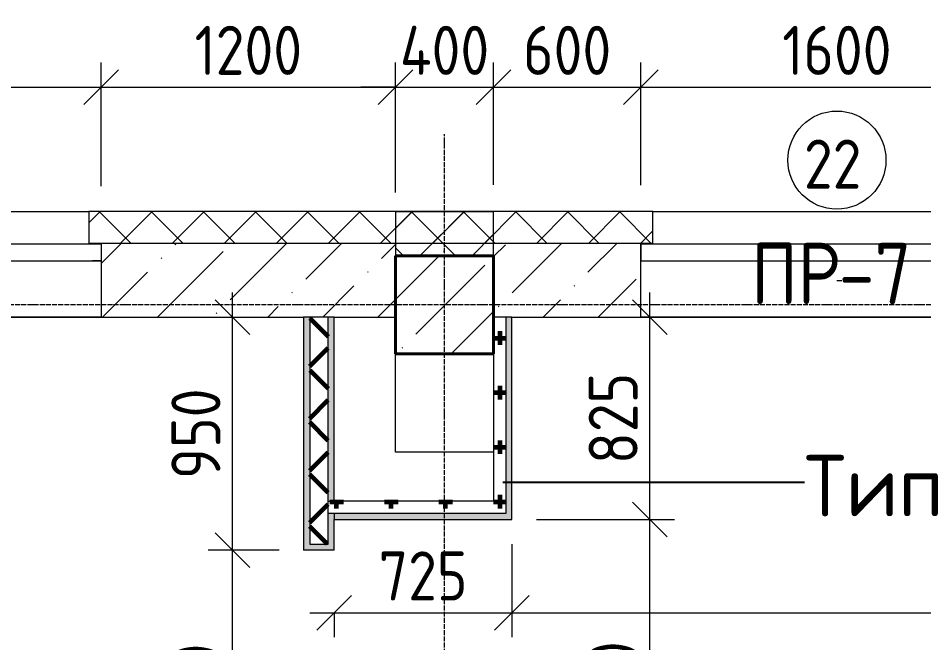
# Model space of a CAD drawing. Header units: millimetres. Extents: x -60946 to 138510, y -262288 to 24501.
# Drawn here: x -10930 to -7236, y -75521 to -72975 of the extents above; entities that cross this region are included whole.
import ezdxf

# ---------------------------------------------------------------- set-up
doc = ezdxf.new("R2010")
doc.units = ezdxf.units.MM
doc.linetypes.add('ADSK_Линия сетки', pattern=[25, 20, -2.5, 0, -2.5])
for name, color, linetype, lineweight in [('2)Тип-2', 3, 'Continuous', 60), ('2)Тип-5', 1, 'Continuous', 60), ('_ Окна', 7, 'Continuous', 18), ('Марки', 7, 'Continuous', 20), ('Марки окон', 7, 'Continuous', 20), ('Несущие колонны', 7, 'Continuous', 18), ('Окна', 7, 'Continuous', 9), ('Оси', 7, 'Continuous', 9), ('Перекрытие', 7, 'Continuous', 18), ('Размеры', 7, 'Continuous', 9), ('Стены внутренние', 7, 'Continuous', 18), ('Стены наружные', 7, 'Continuous', 18), ('Стены штриховка', 7, 'Continuous', 9)]:
    doc.layers.add(name, color=color, linetype=linetype, lineweight=lineweight)
doc.styles.add('GOST Common_2', font='', dxfattribs={"width": 0.9, "height": 250})
doc.styles.add('GOST Common_3', font='', dxfattribs={"width": 0.9, "height": 200})
doc.styles.add('GOST Common_4', font='', dxfattribs={"height": 250})
doc.styles.get('GOST Common_2').set_extended_font_data('GOST Common')
doc.styles.get('GOST Common_3').set_extended_font_data('GOST Common')
doc.styles.get('GOST Common_4').set_extended_font_data('GOST Common')
doc.dimstyles.new('ADSK_Основной_2_0_1', dxfattribs={"dimscale": 304.8, "dimtxt": 201.142999, "dimasz": 0.463911, "dimexe": 0.328084, "dimexo": 0.328084, "dimgap": 0.164042, "dimtad": 1, "dimdec": 3, "dimrnd": 0.001, "dimdsep": 46, "dimtxsty": 'GOST Common_3', "dimblk1": 'OBLIQUE', "dimblk2": 'OBLIQUE', "dimsah": 1, "dimcen": 0.09, "dimdle": 0.328084, "dimazin": 2, "dimtfac": 1, "dimtdec": 4, "dimtix": 1, "dimtmove": 1, "dimatfit": 3, "dimfxl": 1, "dimtvp": 1, "dimtolj": 1, "dimtzin": 0, "dimlwd": 20, "dimlwe": 20, "dimarcsym": 2})
doc.dimstyles.new('ADSK_Основной_2_0_2', dxfattribs={"dimscale": 304.8, "dimtxt": 201.142999, "dimasz": 0.463911, "dimexe": 0.328084, "dimexo": 0.328084, "dimgap": 0.164042, "dimtad": 1, "dimdec": 3, "dimrnd": 0.001, "dimdsep": 46, "dimtxsty": 'GOST Common_3', "dimblk1": 'OBLIQUE', "dimblk2": 'OBLIQUE', "dimsah": 1, "dimcen": 0.09, "dimdle": 0.328084, "dimazin": 2, "dimtfac": 1, "dimtdec": 4, "dimtix": 1, "dimtmove": 0, "dimatfit": 3, "dimfxl": 1, "dimtvp": 1, "dimtolj": 1, "dimtzin": 0, "dimlwd": 20, "dimlwe": 20, "dimarcsym": 2})
pattern_1 = [(45, (9.36, -97949.04), (-106.066, 106.066), []), (135, (9.36, -97949.04), (-106.066, -106.066), [])]
pattern_2 = [(0, (9.36, -97949.04), (111.125, 111.125), [55.562, -166.687]), (90, (37.14, -97976.82), (-111.125, 111.125), [55.562, -166.687])]

# ---------------------------------------------------------------- blocks, each defined once
blk = doc.blocks.new('ADSK_КолоннаЖБ_Прямоугольная - 400x400 мм-1807142-Кладочный план 2-го этаж')
at = {"layer": 'Несущие колонны', "lineweight": 40}
for p, q in [((-200, 200), (200, 200)), ((-200, -200), (-200, 200)), ((200, 200), (200, -200)), ((200, -200), (-200, -200))]:
    blk.add_line(p, q, dxfattribs=at)
blk = doc.blocks.new('ОКНО L03 _2СТ_RS - ОК-5_1600х2000h-3556615-Кладочный план 2-го этаж')
at = {"layer": '_ Окна'}
for p, q in [((-838.1, 149), (761.9, 149)), ((-838.1, 149), (-838.1, 79)), ((-838.1, 149), (-833.1, 149)), ((-818.1, 149), (-38.1, 149)), ((-38.1, 149), (741.9, 149)), ((761.9, 149), (756.9, 149)), ((761.9, 149), (761.9, 79)), ((-838.1, 79), (761.9, 79)), ((-838.1, 79), (-803.1, 79)), ((-818.1, 79), (-38.1, 79)), ((-38.1, 79), (741.9, 79)), ((761.9, 79), (726.9, 79))]:
    blk.add_line(p, q, dxfattribs=at)
at = {"layer": 'Окна'}
blk.add_line((-888.1, -150), (811.9, -150), dxfattribs=at)
blk = doc.blocks.new('_Oblique')
at = {"color": 0, "linetype": 'ByBlock', "lineweight": -2}
blk.add_line((-0.5, -0.5), (0.5, 0.5), dxfattribs=at)
blk = doc.blocks.new('*D4410')
at = {"layer": 'Defpoints', "color": 0, "transparency": 16777216}
for p in [(-10590.6, -73256.7), (-12190.6, -73755.5), (-10590.6, -73759.7)]:
    blk.add_point(p, dxfattribs=at)
at = {"layer": 'Размеры', "color": 0, "lineweight": 20, "transparency": 16777216}
for p, q in [((-12190.6, -73655.5), (-12190.6, -73156.7)), ((-10590.6, -73659.7), (-10590.6, -73156.7)), ((-12290.6, -73256.7), (-10490.6, -73256.7))]:
    blk.add_line(p, q, dxfattribs=at)
at = {"layer": 'Размеры', "color": 0, "lineweight": 20, "transparency": 16777216, "xscale": 141.4, "yscale": 141.4, "zscale": 141.4, "rotation": 180}
blk.add_blockref('_Oblique', (-12190.6, -73256.7), dxfattribs=at)
at = {"layer": 'Размеры', "color": 0, "lineweight": 20, "transparency": 16777216, "xscale": 141.4, "yscale": 141.4, "zscale": 141.4}
blk.add_blockref('_Oblique', (-10590.6, -73256.7), dxfattribs=at)
at = {"layer": 'Размеры', "color": 0, "lineweight": 9, "transparency": 16777216, "insert": (-11390.6, -73106.7), "char_height": 200, "width": 560.473, "attachment_point": 5, "style": 'GOST Common_3'}
blk.add_mtext('\\A1;1600', dxfattribs=at)
blk = doc.blocks.new('*D4411')
at = {"layer": 'Defpoints', "color": 0, "transparency": 16777216}
for p in [(-9390.6, -73256.7), (-10590.6, -73759.7), (-9390.6, -73786.3)]:
    blk.add_point(p, dxfattribs=at)
at = {"layer": 'Размеры', "color": 0, "lineweight": 20, "transparency": 16777216}
for p, q in [((-10590.6, -73659.7), (-10590.6, -73156.7)), ((-9390.6, -73686.3), (-9390.6, -73156.7)), ((-10690.6, -73256.7), (-9290.6, -73256.7))]:
    blk.add_line(p, q, dxfattribs=at)
at = {"layer": 'Размеры', "color": 0, "lineweight": 20, "transparency": 16777216, "xscale": 141.4, "yscale": 141.4, "zscale": 141.4, "rotation": 180}
blk.add_blockref('_Oblique', (-10590.6, -73256.7), dxfattribs=at)
at = {"layer": 'Размеры', "color": 0, "lineweight": 20, "transparency": 16777216, "xscale": 141.4, "yscale": 141.4, "zscale": 141.4}
blk.add_blockref('_Oblique', (-9390.6, -73256.7), dxfattribs=at)
at = {"layer": 'Размеры', "color": 0, "lineweight": 9, "transparency": 16777216, "insert": (-9990.6, -73106.7), "char_height": 200, "width": 560.473, "attachment_point": 5, "style": 'GOST Common_3'}
blk.add_mtext('\\A1;1200', dxfattribs=at)
blk = doc.blocks.new('*D4412')
at = {"layer": 'Defpoints', "color": 0, "transparency": 16777216}
for p in [(-8990.6, -73256.7), (-8990.6, -73755.4), (-9390.6, -73786.3)]:
    blk.add_point(p, dxfattribs=at)
at = {"layer": 'Размеры', "color": 0, "lineweight": 20, "transparency": 16777216}
for p, q in [((-9390.6, -73686.3), (-9390.6, -73156.7)), ((-8990.6, -73655.4), (-8990.6, -73156.7)), ((-9390.6, -73256.7), (-9532, -73256.7)), ((-9390.6, -73256.7), (-8990.6, -73256.7)), ((-8990.6, -73256.7), (-8849.2, -73256.7))]:
    blk.add_line(p, q, dxfattribs=at)
at = {"layer": 'Размеры', "color": 0, "lineweight": 20, "transparency": 16777216, "xscale": 141.4, "yscale": 141.4, "zscale": 141.4}
blk.add_blockref('_Oblique', (-9390.6, -73256.7), dxfattribs=at)
at = {"layer": 'Размеры', "color": 0, "lineweight": 20, "transparency": 16777216, "xscale": 141.4, "yscale": 141.4, "zscale": 141.4, "rotation": 180}
blk.add_blockref('_Oblique', (-8990.6, -73256.7), dxfattribs=at)
at = {"layer": 'Размеры', "color": 0, "lineweight": 9, "transparency": 16777216, "insert": (-9190.6, -73106.7), "char_height": 200, "width": 474.561, "attachment_point": 5, "style": 'GOST Common_3'}
blk.add_mtext('\\A1;400', dxfattribs=at)
blk = doc.blocks.new('*D4413')
at = {"layer": 'Defpoints', "color": 0, "transparency": 16777216}
for p in [(-8390.6, -73256.7), (-8990.6, -73755.4), (-8390.6, -73755.5)]:
    blk.add_point(p, dxfattribs=at)
at = {"layer": 'Размеры', "color": 0, "lineweight": 20, "transparency": 16777216}
for p, q in [((-8990.6, -73655.4), (-8990.6, -73156.7)), ((-8390.6, -73655.5), (-8390.6, -73156.7)), ((-9090.6, -73256.7), (-8290.6, -73256.7))]:
    blk.add_line(p, q, dxfattribs=at)
at = {"layer": 'Размеры', "color": 0, "lineweight": 20, "transparency": 16777216, "xscale": 141.4, "yscale": 141.4, "zscale": 141.4, "rotation": 180}
blk.add_blockref('_Oblique', (-8990.6, -73256.7), dxfattribs=at)
at = {"layer": 'Размеры', "color": 0, "lineweight": 20, "transparency": 16777216, "xscale": 141.4, "yscale": 141.4, "zscale": 141.4}
blk.add_blockref('_Oblique', (-8390.6, -73256.7), dxfattribs=at)
at = {"layer": 'Размеры', "color": 0, "lineweight": 9, "transparency": 16777216, "insert": (-8690.6, -73106.7), "char_height": 200, "width": 454.106, "attachment_point": 5, "style": 'GOST Common_3'}
blk.add_mtext('\\A1;600', dxfattribs=at)
blk = doc.blocks.new('*D4414')
at = {"layer": 'Defpoints', "color": 0, "transparency": 16777216}
for p in [(-6790.6, -73256.7), (-8390.6, -73755.5), (-6790.6, -73755.5)]:
    blk.add_point(p, dxfattribs=at)
at = {"layer": 'Размеры', "color": 0, "lineweight": 20, "transparency": 16777216}
for p, q in [((-8390.6, -73655.5), (-8390.6, -73156.7)), ((-6790.6, -73655.5), (-6790.6, -73156.7)), ((-8490.6, -73256.7), (-6690.6, -73256.7))]:
    blk.add_line(p, q, dxfattribs=at)
at = {"layer": 'Размеры', "color": 0, "lineweight": 20, "transparency": 16777216, "xscale": 141.4, "yscale": 141.4, "zscale": 141.4, "rotation": 180}
blk.add_blockref('_Oblique', (-8390.6, -73256.7), dxfattribs=at)
at = {"layer": 'Размеры', "color": 0, "lineweight": 20, "transparency": 16777216, "xscale": 141.4, "yscale": 141.4, "zscale": 141.4}
blk.add_blockref('_Oblique', (-6790.6, -73256.7), dxfattribs=at)
at = {"layer": 'Размеры', "color": 0, "lineweight": 9, "transparency": 16777216, "insert": (-7590.6, -73106.7), "char_height": 200, "width": 560.473, "attachment_point": 5, "style": 'GOST Common_3'}
blk.add_mtext('\\A1;1600', dxfattribs=at)
blk = doc.blocks.new('*D4726')
at = {"layer": 'Defpoints', "color": 0, "transparency": 16777216}
for p in [(-10054.7, -75144.1), (-9765.6, -75144.1), (-9765.6, -76344.1)]:
    blk.add_point(p, dxfattribs=at)
at = {"layer": 'Размеры', "color": 0, "lineweight": 20, "transparency": 16777216}
for p, q in [((-10054.7, -76444.1), (-10054.7, -75044.1)), ((-9865.6, -75144.1), (-10154.7, -75144.1)), ((-9865.6, -76344.1), (-10154.7, -76344.1))]:
    blk.add_line(p, q, dxfattribs=at)
at = {"layer": 'Размеры', "color": 0, "lineweight": 20, "transparency": 16777216, "xscale": 141.4, "yscale": 141.4, "zscale": 141.4}
for p, rotation in [((-10054.7, -75144.1), 90), ((-10054.7, -76344.1), 270)]:
    blk.add_blockref('_Oblique', p, dxfattribs=dict(at, rotation=rotation))
at = {"layer": 'Размеры', "color": 0, "lineweight": 9, "transparency": 16777216, "insert": (-10204.7, -75744.1), "char_height": 200, "width": 560.473, "attachment_point": 5, "rotation": 90, "style": 'GOST Common_3'}
blk.add_mtext('\\A1;1200', dxfattribs=at)
blk = doc.blocks.new('*D4727')
at = {"layer": 'Defpoints', "color": 0, "transparency": 16777216}
for p in [(-10154.7, -74194.1), (-10054.7, -74194.1), (-9765.6, -75144.1)]:
    blk.add_point(p, dxfattribs=at)
at = {"layer": 'Размеры', "color": 0, "lineweight": 20, "transparency": 16777216}
for p, q in [((-10054.7, -75244.1), (-10054.7, -74094.1)), ((-10054.7, -74194.1), (-9954.7, -74194.1)), ((-9865.6, -75144.1), (-10154.7, -75144.1))]:
    blk.add_line(p, q, dxfattribs=at)
at = {"layer": 'Размеры', "color": 0, "lineweight": 20, "transparency": 16777216, "xscale": 141.4, "yscale": 141.4, "zscale": 141.4}
for p, rotation in [((-10054.7, -74194.1), 90), ((-10054.7, -75144.1), 270)]:
    blk.add_blockref('_Oblique', p, dxfattribs=dict(at, rotation=rotation))
at = {"layer": 'Размеры', "color": 0, "lineweight": 9, "transparency": 16777216, "insert": (-10204.7, -74669.1), "char_height": 200, "width": 454.106, "attachment_point": 5, "rotation": 90, "style": 'GOST Common_3'}
blk.add_mtext('\\A1;950', dxfattribs=at)
blk = doc.blocks.new('*D4728')
at = {"layer": 'Defpoints', "color": 0, "transparency": 16777216}
for p in [(-8915.6, -75019.1), (-9640.6, -75298.6), (-8915.6, -75398.6)]:
    blk.add_point(p, dxfattribs=at)
at = {"layer": 'Размеры', "color": 0, "lineweight": 20, "transparency": 16777216}
for p, q in [((-8915.6, -75119.1), (-8915.6, -75498.6)), ((-9740.6, -75398.6), (-8815.6, -75398.6)), ((-9640.6, -75398.6), (-9640.6, -75498.6))]:
    blk.add_line(p, q, dxfattribs=at)
at = {"layer": 'Размеры', "color": 0, "lineweight": 20, "transparency": 16777216, "xscale": 141.4, "yscale": 141.4, "zscale": 141.4, "rotation": 180}
blk.add_blockref('_Oblique', (-9640.6, -75398.6), dxfattribs=at)
at = {"layer": 'Размеры', "color": 0, "lineweight": 20, "transparency": 16777216, "xscale": 141.4, "yscale": 141.4, "zscale": 141.4}
blk.add_blockref('_Oblique', (-8915.6, -75398.6), dxfattribs=at)
at = {"layer": 'Размеры', "color": 0, "lineweight": 9, "transparency": 16777216, "insert": (-9278.1, -75248.6), "char_height": 200, "width": 454.106, "attachment_point": 5, "style": 'GOST Common_3'}
blk.add_mtext('\\A1;725', dxfattribs=at)
blk = doc.blocks.new('*D4729')
at = {"layer": 'Defpoints', "color": 0, "transparency": 16777216}
for p in [(-8915.6, -75019.1), (-3240.6, -75298.6), (-3240.6, -75398.6)]:
    blk.add_point(p, dxfattribs=at)
at = {"layer": 'Размеры', "color": 0, "lineweight": 20, "transparency": 16777216}
for p, q in [((-8915.6, -75119.1), (-8915.6, -75498.6)), ((-9015.6, -75398.6), (-3140.6, -75398.6)), ((-3240.6, -75398.6), (-3240.6, -75498.6))]:
    blk.add_line(p, q, dxfattribs=at)
at = {"layer": 'Размеры', "color": 0, "lineweight": 20, "transparency": 16777216, "xscale": 141.4, "yscale": 141.4, "zscale": 141.4, "rotation": 180}
blk.add_blockref('_Oblique', (-8915.6, -75398.6), dxfattribs=at)
at = {"layer": 'Размеры', "color": 0, "lineweight": 20, "transparency": 16777216, "xscale": 141.4, "yscale": 141.4, "zscale": 141.4}
blk.add_blockref('_Oblique', (-3240.6, -75398.6), dxfattribs=at)
at = {"layer": 'Размеры', "color": 0, "lineweight": 9, "transparency": 16777216, "insert": (-6078.1, -75248.6), "char_height": 200, "width": 605.475, "attachment_point": 5, "style": 'GOST Common_3'}
blk.add_mtext('\\A1;5675', dxfattribs=at)
blk = doc.blocks.new('*D4731')
at = {"layer": 'Defpoints', "color": 0, "transparency": 16777216}
for p in [(-8915.6, -75019.1), (-8353, -75019.1), (-8915.6, -76469.1)]:
    blk.add_point(p, dxfattribs=at)
at = {"layer": 'Размеры', "color": 0, "lineweight": 20, "transparency": 16777216}
for p, q in [((-8353, -76569.1), (-8353, -74919.1)), ((-8815.6, -75019.1), (-8253, -75019.1)), ((-8815.6, -76469.1), (-8253, -76469.1))]:
    blk.add_line(p, q, dxfattribs=at)
at = {"layer": 'Размеры', "color": 0, "lineweight": 20, "transparency": 16777216, "xscale": 141.4, "yscale": 141.4, "zscale": 141.4}
for p, rotation in [((-8353, -75019.1), 90), ((-8353, -76469.1), 270)]:
    blk.add_blockref('_Oblique', p, dxfattribs=dict(at, rotation=rotation))
at = {"layer": 'Размеры', "color": 0, "lineweight": 9, "transparency": 16777216, "insert": (-8503, -75744.1), "char_height": 200, "width": 580.928, "attachment_point": 5, "rotation": 90, "style": 'GOST Common_3'}
blk.add_mtext('\\A1;1450', dxfattribs=at)
blk = doc.blocks.new('*D4732')
at = {"layer": 'Defpoints', "color": 0, "transparency": 16777216}
for p in [(-8453, -74194.1), (-8353, -74194.1), (-8915.6, -75019.1)]:
    blk.add_point(p, dxfattribs=at)
at = {"layer": 'Размеры', "color": 0, "lineweight": 20, "transparency": 16777216}
for p, q in [((-8353, -75119.1), (-8353, -74094.1)), ((-8353, -74194.1), (-8253, -74194.1)), ((-8815.6, -75019.1), (-8253, -75019.1))]:
    blk.add_line(p, q, dxfattribs=at)
at = {"layer": 'Размеры', "color": 0, "lineweight": 20, "transparency": 16777216, "xscale": 141.4, "yscale": 141.4, "zscale": 141.4}
for p, rotation in [((-8353, -74194.1), 90), ((-8353, -75019.1), 270)]:
    blk.add_blockref('_Oblique', p, dxfattribs=dict(at, rotation=rotation))
at = {"layer": 'Размеры', "color": 0, "lineweight": 9, "transparency": 16777216, "insert": (-8503, -74606.6), "char_height": 200, "width": 454.106, "attachment_point": 5, "rotation": 90, "style": 'GOST Common_3'}
blk.add_mtext('\\A1;825', dxfattribs=at)
blk = doc.blocks.new('М_окна1 - Маркировка типоразмера-1510237-Кладочный план 2-го этаж')
at = {"layer": 'Марки окон'}
blk.add_circle((0, 0), 2, dxfattribs=at)
blk = doc.blocks.new('ADSK_Марка_Отверстие - Экземпляр_Только Марка-157312-Кладочный план 2-го этаж')
at = {"layer": 'Марки'}
blk.add_line((0, 0), (0.2, 0), dxfattribs=at)

msp = doc.modelspace()

# ---------------------------------------------------------------- hatches: boundary and pattern name
at = {"layer": '2)Тип-2'}
h = msp.add_hatch(color=256, dxfattribs=at)
h.paths.add_polyline_path([(-9765.6385, -88769.0666), (-9740.6385, -88769.0666), (-9740.6385, -87114.0666), (-9765.6385, -87114.0666), (-9765.6385, -88572.0232)])
h.paths.add_polyline_path([(-9765.6385, -86064.0666), (-9740.6385, -86064.0666), (-9740.6385, -85814.0666), (-9765.6385, -85814.0666)])
h.paths.add_polyline_path([(-9765.6385, -85264.0666), (-9740.6385, -85264.0666), (-9740.6385, -85124.0666), (-9765.6385, -85124.0666)])
h.paths.add_polyline_path([(-9765.6385, -84574.0666), (-9740.6385, -84574.0666), (-9740.6385, -82469.0666), (-9765.6385, -82469.0666), (-9765.6385, -84260.9104)])
h.paths.add_polyline_path([(-9740.6385, -81219.0666), (-9740.6385, -78769.0666), (-9765.6385, -78769.0666), (-9765.6385, -81219.0666)])
h.paths.add_polyline_path([(-9740.6385, -77519.0666), (-9740.6385, -76369.0666), (-9765.6385, -76369.0666), (-9765.6385, -77519.0666)])
h.paths.add_polyline_path([(-9740.6385, -75119.0666), (-9740.6385, -74194.0666), (-9765.6385, -74194.0666), (-9765.6385, -75119.0666)])
h = msp.add_hatch(color=256, dxfattribs=at)
h.paths.add_polyline_path([(-9640.6385, -88669.0666), (-9640.6385, -87289.0666), (-9665.6385, -87289.0666), (-9665.6385, -88669.0666)])
h.paths.add_polyline_path([(-9640.6385, -87239.0666), (-9640.6385, -87089.0666), (-9765.6385, -87089.0666), (-9765.6385, -87114.0666), (-9665.6385, -87114.0666), (-9665.6385, -87239.0666)])
h.paths.add_polyline_path([(-9640.6385, -86089.0666), (-9640.6385, -85939.0666), (-9665.6385, -85939.0666), (-9665.6385, -86064.0666), (-9765.6385, -86064.0666), (-9765.6385, -86089.0666)])
h.paths.add_polyline_path([(-9665.6385, -85864.0666), (-9640.6385, -85864.0666), (-9640.6385, -85789.0666), (-9765.6385, -85789.0666), (-9765.6385, -85814.0666), (-9665.6385, -85814.0666)])
h.paths.add_polyline_path([(-9640.6385, -85289.0666), (-9640.6385, -85214.0666), (-9665.6385, -85214.0666), (-9665.6385, -85264.0666), (-9765.6385, -85264.0666), (-9765.6385, -85289.0666)])
h.paths.add_polyline_path([(-9640.6385, -85164.0666), (-9640.6385, -85099.0666), (-9765.6385, -85099.0666), (-9765.6385, -85124.0666), (-9665.6385, -85124.0666), (-9665.6385, -85164.0666)])
h.paths.add_polyline_path([(-9765.6385, -84599.0666), (-9640.6385, -84599.0666), (-9640.6385, -84534.0666), (-9665.6385, -84534.0666), (-9665.6385, -84574.0666), (-9765.6385, -84574.0666)])
h.paths.add_polyline_path([(-9640.6385, -84484.0666), (-9640.6385, -82644.0666), (-9665.6385, -82644.0666), (-9665.6385, -84484.0666)])
h.paths.add_polyline_path([(-9640.6385, -82594.0666), (-9640.6385, -82444.0666), (-9765.6385, -82444.0666), (-9765.6385, -82469.0666), (-9665.6385, -82469.0666), (-9665.6385, -82594.0666)])
h.paths.add_polyline_path([(-9640.6385, -81244.0666), (-9640.6385, -81094.0666), (-9665.6385, -81094.0666), (-9665.6385, -81219.0666), (-9765.6385, -81219.0666), (-9765.6385, -81244.0666)])
h.paths.add_polyline_path([(-9640.6385, -81044.0666), (-9640.6385, -78744.0666), (-9765.6385, -78744.0666), (-9765.6385, -78769.0666), (-9665.6385, -78769.0666), (-9665.6385, -81044.0666)])
h.paths.add_polyline_path([(-9765.6385, -77544.0666), (-9640.6385, -77544.0666), (-9640.6385, -76344.0666), (-9765.6385, -76344.0666), (-9765.6385, -76369.0666), (-9665.6385, -76369.0666), (-9665.6385, -77519.0666), (-9765.6385, -77519.0666)])
h.paths.add_polyline_path([(-9640.6385, -75144.0666), (-9640.6385, -74994.0666), (-9665.6385, -74994.0666), (-9665.6385, -75119.0666), (-9765.6385, -75119.0666), (-9765.6385, -75144.0666)])
h.paths.add_polyline_path([(-9665.6385, -74944.0666), (-9640.6385, -74944.0666), (-9640.6385, -74194.0666), (-9665.6385, -74194.0666), (-9665.6385, -74201.6472)])
h = msp.add_hatch(dxfattribs=at)
h.set_pattern_fill('FP_4', color=256, style=0, pattern_type=2)
h.set_pattern_definition(pattern_1)
h.paths.add_polyline_path([(-9665.6385, -88744.0666), (-9665.6385, -87114.0666), (-9740.6385, -87114.0666), (-9740.6385, -88744.0666)])
h.paths.add_polyline_path([(-9665.6385, -86064.0666), (-9665.6385, -85814.0666), (-9740.6385, -85814.0666), (-9740.6385, -86064.0666)])
h.paths.add_polyline_path([(-9665.6385, -85264.0666), (-9665.6385, -85124.0666), (-9740.6385, -85124.0666), (-9740.6385, -85264.0666)])
h.paths.add_polyline_path([(-9740.6385, -84574.0666), (-9665.6385, -84574.0666), (-9665.6385, -82469.0666), (-9740.6385, -82469.0666), (-9740.6385, -84260.9104)])
h.paths.add_polyline_path([(-9740.6385, -81219.0666), (-9665.6385, -81219.0666), (-9665.6385, -78769.0666), (-9740.6385, -78769.0666), (-9740.6385, -79949.7976)])
h.paths.add_polyline_path([(-9740.6385, -77519.0666), (-9665.6385, -77519.0666), (-9665.6385, -76369.0666), (-9740.6385, -76369.0666), (-9740.6385, -77075.7224)])
h.paths.add_polyline_path([(-9665.6385, -75119.0666), (-9665.6385, -74194.0666), (-9740.6385, -74194.0666), (-9740.6385, -75119.0666)])
at = {"layer": '2)Тип-5', "true_color": 0xd50000}
h = msp.add_hatch(dxfattribs=at)
h.set_pattern_fill('FP_7', color=12, style=0, pattern_type=2)
h.set_pattern_definition(pattern_2)
h.paths.add_polyline_path([(-8940.6385, -74944.0666), (-8940.6385, -74194.0666), (-8990.6385, -74194.0666), (-8990.6385, -74944.0666)])
for points in [[(-8940.6385, -74994.0666), (-8915.6385, -74994.0666), (-8915.6385, -74194.0666), (-8940.6385, -74194.0666), (-8940.6385, -74944.0666)], [(-8915.6385, -75019.0666), (-8915.6385, -74994.0666), (-9640.6385, -74994.0666), (-9640.6385, -75019.0666)]]:
    msp.add_hatch(color=12, dxfattribs=at).paths.add_polyline_path(points)
h = msp.add_hatch(dxfattribs=at)
h.set_pattern_fill('FP_7', color=12, style=0, pattern_type=2)
h.set_pattern_definition(pattern_2)
h.paths.add_polyline_path([(-9665.6385, -74994.0666), (-8940.6385, -74994.0666), (-8940.6385, -74944.0666), (-9665.6385, -74944.0666)])
at = {"layer": 'Несущие колонны', "lineweight": 9}
h = msp.add_hatch(dxfattribs=at)
h.set_pattern_fill('FP_1', color=256, style=0, pattern_type=2)
h.set_pattern_definition([(45, (9.36, -97949.04), (-224.5064, 224.5064), []), (45, (233.87, -97949.04), (-224.5064, 224.5064), [396.875, -79.375, 3.353, -76.022])])
h.paths.add_polyline_path([(-9390.6385, -74344.0666), (-8990.6385, -74344.0666), (-8990.6385, -73944.0666), (-9390.6385, -73944.0666), (-9390.6385, -74201.6472)])
at = {"layer": 'Стены внутренние', "lineweight": 9}
h = msp.add_hatch(dxfattribs=at)
h.set_pattern_fill('FP_2', color=256, style=0, pattern_type=2)
h.set_pattern_definition([(45, (9.36, -97949.04), (84.18955, 308.69595), [396.875, -79.375, 3.353, -76.022])])
h.paths.add_polyline_path([(-9765.6385, -74194.0666), (-9390.6385, -74194.0666), (-9390.6385, -73944.0666), (-8990.6385, -73944.0666), (-8990.6385, -74194.0666), (-8390.6385, -74194.0666), (-8390.6385, -73895.0666), (-10590.6385, -73895.0666), (-10590.6385, -74194.0666), (-10272.4389, -74194.0666)])
h.paths.add_polyline_path([(-3990.6385, -74194.0666), (-3390.6385, -74194.0666), (-3390.6385, -73894.0666), (-3990.6385, -73895.0666)])
h.paths.add_polyline_path([(-2940.6385, -74194.0666), (-2940.6385, -73894.0666), (-2990.6385, -73894.0666), (-2990.6385, -74194.0666)])
h.paths.add_polyline_path([(-6790.6385, -74194.0666), (-5590.6385, -74194.0666), (-5590.6385, -73895.0666), (-6790.6385, -73895.0666)])
h.paths.add_polyline_path([(-12190.6385, -74194.0666), (-12190.6385, -73895.0666), (-14390.6385, -73895.0666), (-14390.6385, -74194.0666), (-13168.0514, -74194.0666)])
h.paths.add_polyline_path([(-18959.2766, -74194.0666), (-18790.6385, -74194.0666), (-18790.6385, -73895.0666), (-19390.6385, -73894.0666), (-19390.6385, -74194.0666)])
h.paths.add_polyline_path([(-15990.6385, -74194.0666), (-15990.6385, -73895.0666), (-17190.6385, -73895.0666), (-17190.6385, -74194.0666), (-16063.664, -74194.0666)])
at = {"layer": 'Стены наружные', "lineweight": 9}
h = msp.add_hatch(dxfattribs=at)
h.set_pattern_fill('FP_4', color=256, style=0, pattern_type=2)
h.set_pattern_definition(pattern_1)
h.paths.add_polyline_path([(-2940.6385, -73894.0666), (-2810.6385, -73894.0666), (-2810.6385, -73764.0666), (-4040.6385, -73764.0666), (-4040.6385, -73894.0666), (-2990.6385, -73894.0666)])
h.paths.add_polyline_path([(-5540.6385, -73894.0666), (-5540.6385, -73764.0666), (-6840.6385, -73764.0666), (-6840.6385, -73894.0666)])
h.paths.add_polyline_path([(-10640.6385, -73894.0666), (-8340.6385, -73894.0666), (-8340.6385, -73764.0666), (-10640.6385, -73764.0666)])
h.paths.add_polyline_path([(-14440.6385, -73894.0666), (-12140.6385, -73894.0666), (-12140.6385, -73764.0666), (-14440.6385, -73764.0666)])
h.paths.add_polyline_path([(-16063.664, -73894.0666), (-15940.6385, -73894.0666), (-15940.6385, -73764.0666), (-17240.6385, -73764.0666), (-17240.6385, -73894.0666)])
h.paths.add_polyline_path([(-18740.6385, -73894.0666), (-18740.6385, -73764.0666), (-19790.6385, -73764.0666), (-19790.6385, -73894.0666), (-18959.2766, -73894.0666)])
h = msp.add_hatch(dxfattribs=at)
h.set_pattern_fill('FP_4', color=256, style=0, pattern_type=2)
h.set_pattern_definition(pattern_1)
h.paths.add_polyline_path([(-9390.6385, -73944.4666), (-8990.6385, -73944.4666), (-8990.6385, -73764.4666), (-9390.6385, -73764.4666)])

# ---------------------------------------------------------------- linework, layer by layer
at = {"layer": '2)Тип-5', "lineweight": 25}
msp.add_line((-8953.1385, -74866.4998), (-7723.3676, -74866.4998), dxfattribs=at)
at = {"layer": 'Несущие колонны', "lineweight": 9}
for p, q in [((-8990.6385, -73944.0666), (-9390.6385, -73944.0666)), ((-9390.6385, -73944.0666), (-9390.6385, -74194.0666)), ((-8990.6385, -74194.0666), (-8990.6385, -73944.0666)), ((-9390.6385, -74194.0666), (-9390.6385, -74344.0666)), ((-8990.6385, -74344.0666), (-8990.6385, -74194.0666)), ((-9390.6385, -74344.0666), (-8990.6385, -74344.0666))]:
    msp.add_line(p, q, dxfattribs=at)
at = {"layer": 'Оси', "linetype": 'ADSK_Линия сетки', "lineweight": 5}
for p, q in [((-9190.6385, -108922.9178), (-9190.6385, -73448.1214)), ((-2488.0423, -74144.0666), (-25230.7352, -74144.0666))]:
    msp.add_line(p, q, dxfattribs=at)
at = {"layer": 'Перекрытие'}
for p, q in [((-9390.6385, -74744.0666), (-9390.6385, -74344.0666)), ((-8990.6385, -74744.0666), (-9390.6385, -74744.0666))]:
    msp.add_line(p, q, dxfattribs=at)
at = {"layer": 'Стены внутренние', "lineweight": 5}
for p, q in [((-10640.6385, -73894.0666), (-10640.6385, -73895.0666)), ((-10640.6385, -73895.0666), (-10590.6385, -73895.0666)), ((-10590.6385, -73895.0666), (-10590.6385, -74194.0666)), ((-8390.6385, -74194.0666), (-8390.6385, -73895.0666)), ((-8390.6385, -73895.0666), (-8340.6385, -73895.0666)), ((-8340.6385, -73895.0666), (-8340.6385, -73894.0666)), ((-9390.6385, -73944.0666), (-8990.6385, -73944.0666)), ((-9390.6385, -74194.0666), (-9390.6385, -73944.4666)), ((-8990.6385, -73944.4666), (-8990.6385, -74194.0666)), ((-10590.6385, -74194.0666), (-12190.6385, -74194.0666)), ((-10590.6385, -74194.0666), (-9765.6385, -74194.0666)), ((-9765.6385, -74194.0666), (-9765.6385, -75144.0666)), ((-9640.6385, -74194.0666), (-9390.6385, -74194.0666)), ((-9640.6385, -74944.0666), (-9640.6385, -74194.0666)), ((-8990.6385, -74194.0666), (-8990.6385, -74944.0666)), ((-8915.6385, -74194.0666), (-8390.6385, -74194.0666)), ((-8915.6385, -75019.0666), (-8915.6385, -74194.0666)), ((-6790.6385, -74194.0666), (-8390.6385, -74194.0666)), ((-8990.6385, -74944.0666), (-9640.6385, -74944.0666)), ((-9640.6385, -75144.0666), (-9640.6385, -75019.0666)), ((-9640.6385, -75019.0666), (-8915.6385, -75019.0666)), ((-9640.6385, -75144.0666), (-9765.6385, -75144.0666))]:
    msp.add_line(p, q, dxfattribs=at)
at = {"layer": 'Стены наружные', "lineweight": 9}
for p, q in [((-12140.6385, -73764.0666), (-10640.6385, -73764.0666)), ((-8340.6385, -73764.0666), (-10640.6385, -73764.0666)), ((-10640.6385, -73764.0666), (-10640.6385, -73894.0666)), ((-8990.6385, -73764.4666), (-9390.6385, -73764.4666)), ((-9390.6385, -73764.4666), (-9390.6385, -73944.4666)), ((-8990.6385, -73944.4666), (-8990.6385, -73764.4666)), ((-8340.6385, -73894.0666), (-8340.6385, -73764.0666)), ((-8340.6385, -73764.0666), (-6840.6385, -73764.0666)), ((-9390.6385, -73944.4666), (-8990.6385, -73944.4666))]:
    msp.add_line(p, q, dxfattribs=at)
at = {"layer": 'Стены штриховка', "lineweight": 9}
for p, q in [((-8340.6385, -73894.0666), (-10640.6385, -73894.0666)), ((-9640.6385, -74194.0666), (-9765.6385, -74194.0666)), ((-9740.6385, -74194.0666), (-9740.6385, -75119.0666)), ((-9665.6385, -75119.0666), (-9665.6385, -74194.0666)), ((-8915.6385, -74194.0666), (-8990.6385, -74194.0666)), ((-8940.6385, -74194.0666), (-8940.6385, -74994.0666)), ((-9665.6385, -74944.0666), (-9640.6385, -74944.0666)), ((-8940.6385, -74994.0666), (-9665.6385, -74994.0666)), ((-9640.6385, -74994.0666), (-9640.6385, -75019.0666)), ((-9740.6385, -75119.0666), (-9665.6385, -75119.0666))]:
    msp.add_line(p, q, dxfattribs=at)

# ---------------------------------------------------------------- block references
at = {"layer": 'Марки', "xscale": 99.99999999999993, "yscale": 99.99999999999993, "zscale": 99.99999999999993}
msp.add_blockref('ADSK_Марка_Отверстие - Экземпляр_Только Марка-157312-Кладочный план 2-го этаж', (-7590.6385, -74044.0666), dxfattribs=at)
at = {"layer": 'Марки окон', "xscale": 99.99999999999993, "yscale": 99.99999999999993, "zscale": 99.99999999999993}
msp.add_blockref('М_окна1 - Маркировка типоразмера-1510237-Кладочный план 2-го этаж', (-7590.6385, -73554.0666), dxfattribs=at)
at = {"layer": 'Несущие колонны', "lineweight": 40, "rotation": 89.9999999999999}
msp.add_blockref('ADSK_КолоннаЖБ_Прямоугольная - 400x400 мм-1807142-Кладочный план 2-го этаж', (-9190.6385, -74144.0666), dxfattribs=at)
at = {"layer": 'Окна'}
for p in [(-11352.5385, -74044.0666), (-7552.5385, -74044.0666)]:
    msp.add_blockref('ОКНО L03 _2СТ_RS - ОК-5_1600х2000h-3556615-Кладочный план 2-го этаж', p, dxfattribs=at)

# ---------------------------------------------------------------- texts
at = {"layer": '2)Тип-5', "color": 116, "lineweight": 9, "true_color": 0x008040, "insert": (-7723.3676, -74755.5727), "char_height": 250, "width": 673.4175, "attachment_point": 1, "style": 'GOST Common_4'}
msp.add_mtext('Тип', dxfattribs=at)
at = {"layer": 'Марки', "lineweight": 9, "char_height": 250, "attachment_point": 1, "style": 'GOST Common_2'}
for s, insert, width in [('ПР', (-7940.5693, -73891.0854), 432.91125), ('-7', (-7583.3818, -73891.0854), 389.620125)]:
    msp.add_mtext(s, dxfattribs=dict(at, insert=insert, width=width))
at = {"layer": 'Марки окон', "lineweight": 5, "insert": (-7725.1959, -73470.2812), "char_height": 200, "width": 317.46825, "attachment_point": 1, "style": 'GOST Common_3'}
msp.add_mtext('22', dxfattribs=at)

# ---------------------------------------------------------------- dimensions: what is measured, and where the dimension line sits
at = {"layer": 'Размеры', "lineweight": 9}
for base, p1, p2, dimstyle, override, picture, middle in [((-10590.6385, -73256.6875), (-12190.6385, -73755.5164), (-10590.6385, -73759.749), 'ADSK_Основной_2_0_1', {"dimpost": '<>', "dimfxl": 1600.005598}, '*D4410', (-11390.6385, -73106.6875)), ((-9390.6385, -73256.6875), (-10590.6385, -73759.749), (-9390.6385, -73786.3495), 'ADSK_Основной_2_0_1', {"dimpost": '<>', "dimfxl": 1200.294791}, '*D4411', (-9990.6385, -73106.6875)), ((-8990.6385, -73256.6875), (-9390.6385, -73786.3495), (-8990.6385, -73755.3885), 'ADSK_Основной_2_0_1', {"dimpost": '<>', "dimfxl": 401.196442}, '*D4412', (-9190.6385, -73106.6875)), ((-8390.6385, -73256.6875), (-8990.6385, -73755.3885), (-8390.6385, -73755.5164), 'ADSK_Основной_2_0_1', {"dimpost": '<>', "dimfxl": 600.000014}, '*D4413', (-8690.6385, -73106.6875)), ((-6790.6385, -73256.6875), (-8390.6385, -73755.5164), (-6790.6385, -73755.5164), 'ADSK_Основной_2_0_1', {"dimpost": '<>', "dimfxl": 1600}, '*D4414', (-7590.6385, -73106.6875)), ((-8915.6385, -75398.6063), (-9640.6385, -75298.6214), (-8915.6385, -75019.0666), 'ADSK_Основной_2_0_2', {"dimpost": '<>', "dimfxl": 777.030193}, '*D4728', (-9278.1385, -75248.6063)), ((-3240.6385, -75398.6063), (-8915.6385, -75019.0666), (-3240.6385, -75298.6214), 'ADSK_Основной_2_0_2', {"dimpost": '<>', "dimfxl": 5681.881372}, '*D4729', (-6078.1385, -75248.6063))]:
    dim = msp.add_linear_dim(base=base, p1=p1, p2=p2, dimstyle=dimstyle, override=override, dxfattribs=at)
    dim.commit()
    dim.dimension.update_dxf_attribs({"geometry": picture, "text_midpoint": middle})
for base, p1, p2, override, picture, middle in [((-10054.6993, -74194.0666), (-9765.6385, -75144.0666), (-10154.6842, -74194.0666), {"dimpost": '<>', "dimfxl": 1026.575177}, '*D4727', (-10204.6993, -74669.0666)), ((-8353.0487, -74194.0666), (-8915.6385, -75019.0666), (-8453.0336, -74194.0666), {"dimpost": '<>', "dimfxl": 945.847943}, '*D4732', (-8503.0487, -74606.5666)), ((-8353.0487, -75019.0666), (-8915.6385, -76469.0666), (-8915.6385, -75019.0666), {"dimpost": '<>', "dimfxl": 1450}, '*D4731', (-8503.0487, -75744.0666)), ((-10054.6993, -75144.0666), (-9765.6385, -76344.0666), (-9765.6385, -75144.0666), {"dimpost": '<>', "dimfxl": 1200}, '*D4726', (-10204.6993, -75744.0666))]:
    dim = msp.add_linear_dim(base=base, p1=p1, p2=p2, angle=90, dimstyle='ADSK_Основной_2_0_2', override=override, dxfattribs=at)
    dim.commit()
    dim.dimension.update_dxf_attribs({"geometry": picture, "text_midpoint": middle})

doc.saveas('drawing.dxf')
